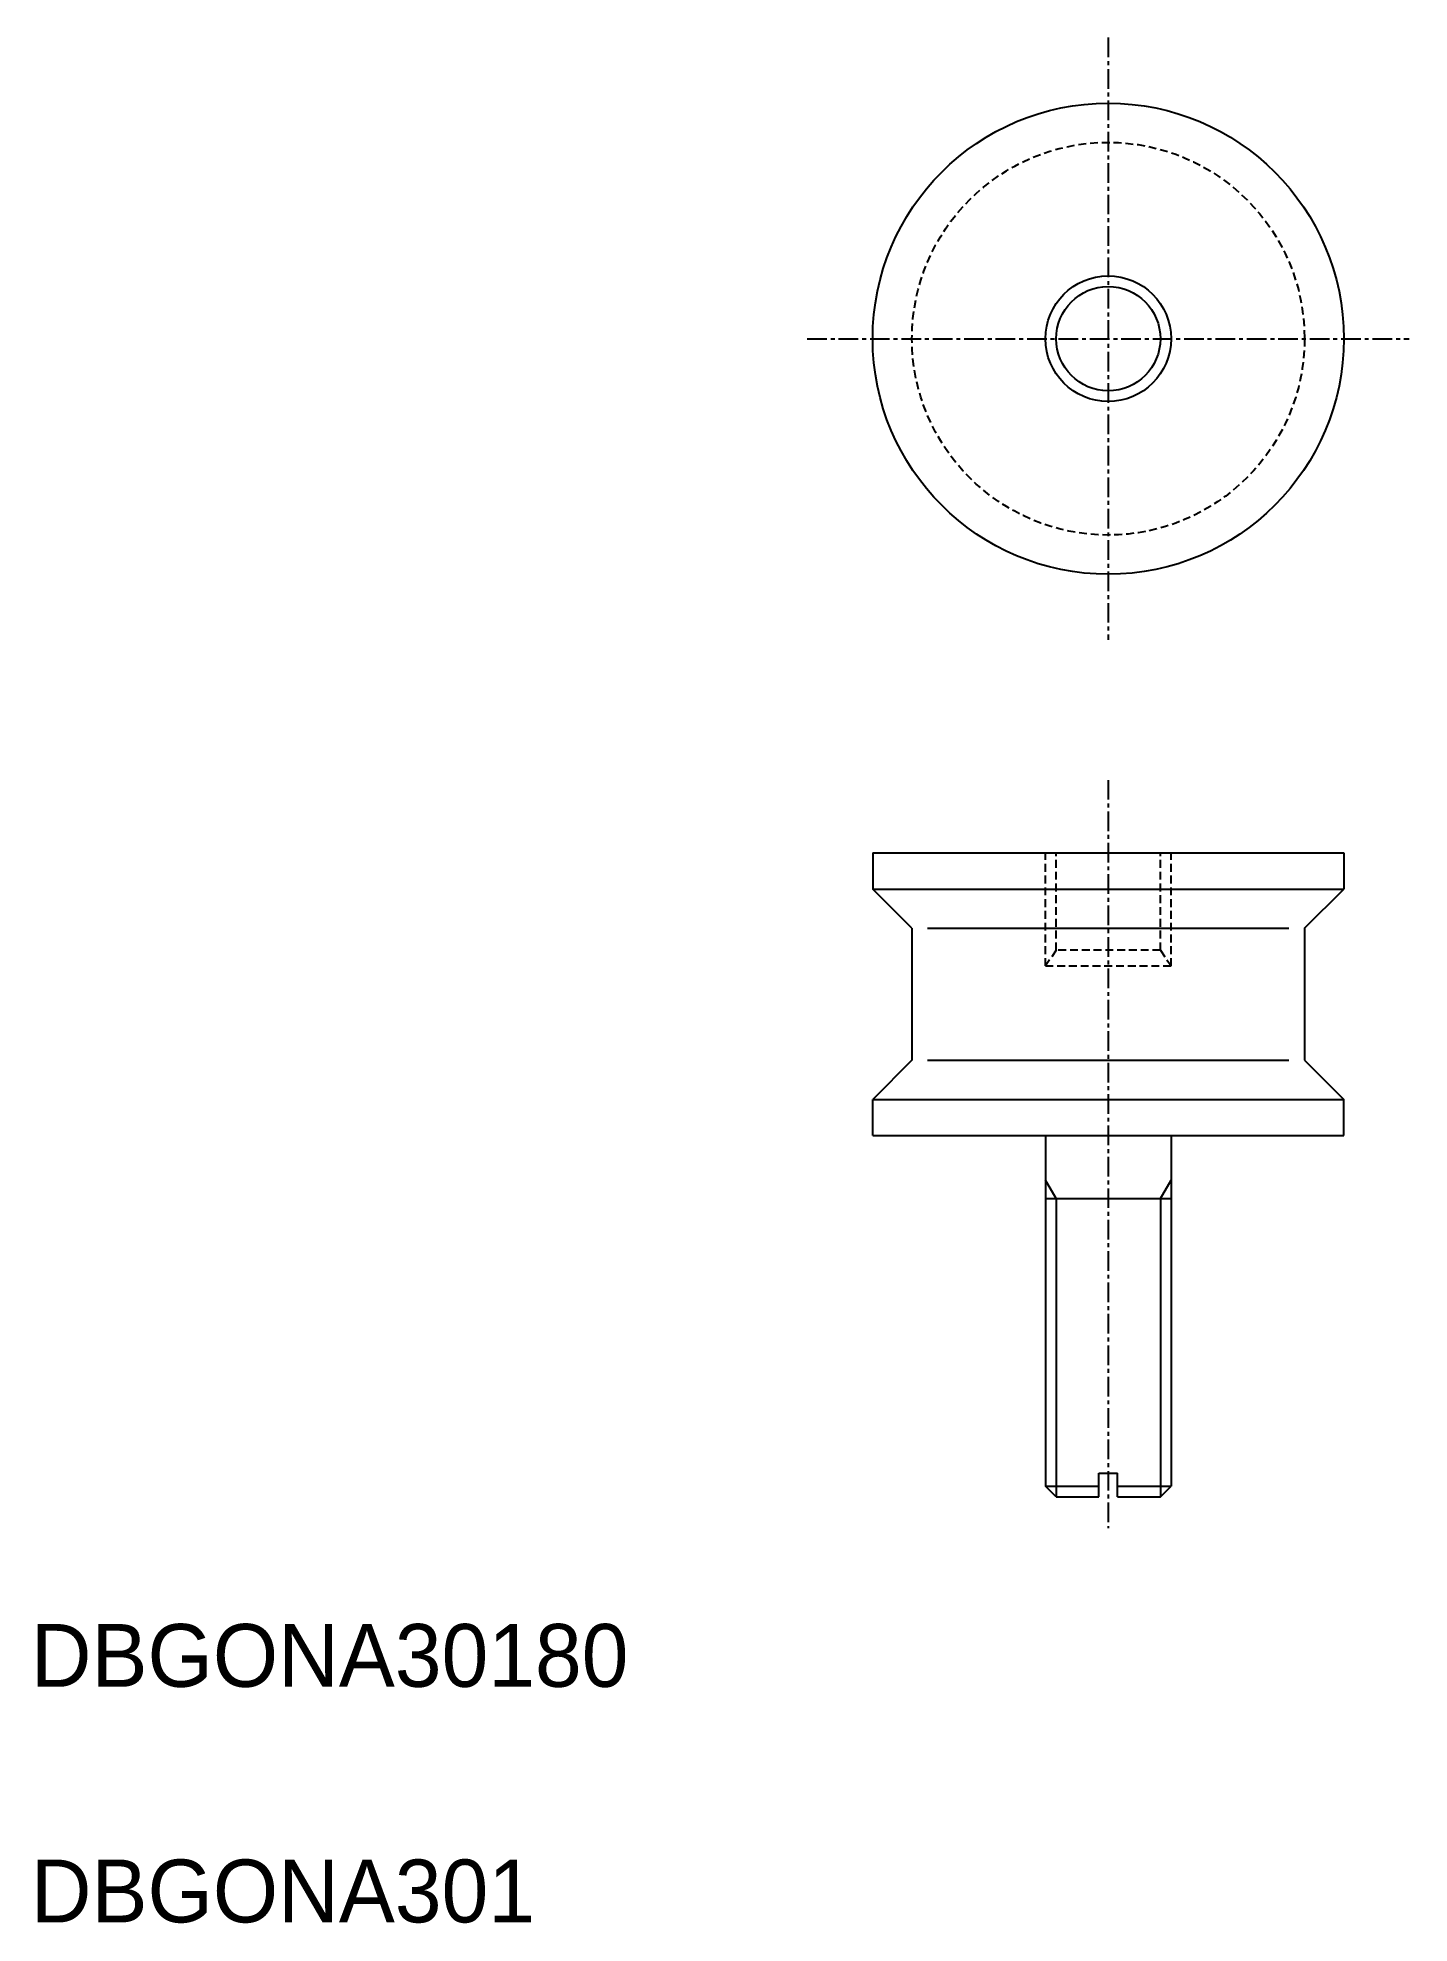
# Model space of a CAD drawing. Extents: x 10 to 98, y 10 to 130.
import ezdxf

# ---------------------------------------------------------------- set-up
doc = ezdxf.new("R2010")
doc.units = 0
doc.linetypes.add('CENTER', pattern=[2, 1.25, -0.25, 0.25, -0.25])
doc.linetypes.add('DASHED', pattern=[0.75, 0.5, -0.25])
doc.layers.get('0').update_dxf_attribs({"linetype": 'CONTINUOUS'})
doc.layers.add('CENTER', color=1, linetype='CENTER')

msp = doc.modelspace()

# ---------------------------------------------------------------- linework, layer by layer
at = {"color": 7, "linetype": 'CONTINUOUS'}
for p, q in [((63.61, 78.1), (93.61, 78.1)), ((63.61, 78.1), (63.61, 75.8)), ((93.61, 78.1), (93.61, 75.8)), ((63.61, 75.8), (93.61, 75.8)), ((66.11, 73.3), (63.61, 75.8)), ((91.11, 73.3), (93.61, 75.8)), ((66.11, 73.3), (66.11, 64.9)), ((67.11, 73.3), (90.11, 73.3)), ((91.11, 73.3), (91.11, 64.9)), ((66.11, 64.9), (63.61, 62.4)), ((67.11, 64.9), (90.11, 64.9)), ((91.11, 64.9), (93.61, 62.4)), ((63.61, 62.4), (93.61, 62.4)), ((63.61, 60.1), (63.61, 62.4)), ((93.61, 60.1), (93.61, 62.4)), ((63.61, 60.1), (93.61, 60.1)), ((74.61, 60.1), (74.61, 37.78)), ((82.61, 60.1), (82.61, 37.78)), ((74.61, 56.1), (82.61, 56.1)), ((78.01, 37.1), (78.01, 38.6)), ((78.01, 38.6), (79.21, 38.6)), ((79.21, 37.1), (79.21, 38.6)), ((74.61, 37.78), (78.01, 37.78)), ((75.29, 37.1), (74.61, 37.78)), ((79.21, 37.78), (82.61, 37.78)), ((81.93, 37.1), (82.61, 37.78)), ((75.29, 37.1), (78.01, 37.1)), ((79.21, 37.1), (81.93, 37.1))]:
    msp.add_line(p, q, dxfattribs=at)
at = {"color": 3, "linetype": 'DASHED'}
for p, q in [((74.61, 70.9), (74.61, 78.1)), ((75.29, 71.9), (75.29, 78.1)), ((81.93, 71.9), (81.93, 78.1)), ((82.61, 70.9), (82.61, 78.1)), ((75.29, 71.9), (74.61, 70.9)), ((74.61, 70.9), (82.61, 70.9)), ((81.93, 71.9), (75.29, 71.9)), ((81.93, 71.9), (82.61, 70.9))]:
    msp.add_line(p, q, dxfattribs=at)
at = {"color": 3, "linetype": 'CONTINUOUS'}
for p, q in [((75.29, 56.1), (74.61, 57.27)), ((81.93, 56.1), (82.61, 57.27)), ((75.29, 56.1), (75.29, 37.1)), ((81.93, 56.1), (81.93, 37.1))]:
    msp.add_line(p, q, dxfattribs=at)
at = {"color": 7, "linetype": 'CONTINUOUS'}
for radius in [15, 4]:
    msp.add_circle((78.61, 110.84), radius, dxfattribs=at)
at = {"color": 3, "linetype": 'DASHED'}
msp.add_circle((78.61, 110.84), 12.5, dxfattribs=at)
at = {"color": 3, "linetype": 'CONTINUOUS'}
msp.add_circle((78.61, 110.84), 3.32, dxfattribs=at)
at = {"layer": 'CENTER', "color": 1, "linetype": 'CENTER'}
for p, q in [((78.61, 130.01), (78.61, 91.67)), ((59.44, 110.84), (97.78, 110.84)), ((78.61, 82.74), (78.61, 35.1))]:
    msp.add_line(p, q, dxfattribs=at)

# ---------------------------------------------------------------- texts
at = {"color": 7, "linetype": 'CONTINUOUS'}
for s, p in [('DBGONA30180', (10, 25)), ('DBGONA301', (10, 10))]:
    msp.add_text(s, height=4, dxfattribs=at).set_placement(p)

doc.saveas('drawing.dxf')
